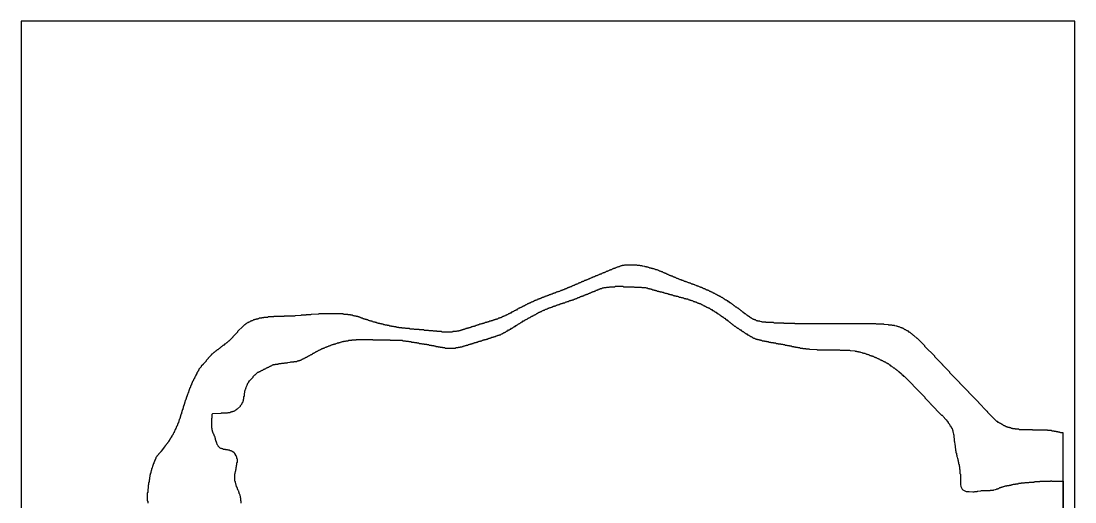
# Model space of a CAD drawing. Header units: millimetres. Extents: x 0 to 6416, y -3898 to 1268.
# Drawn here: x 3898 to 5117, y -636 to -80 of the extents above; entities that cross this region are included whole.
import ezdxf

# ---------------------------------------------------------------- set-up
doc = ezdxf.new("R2010")
doc.units = ezdxf.units.MM
for name, color, linetype in [('CUT_OUTER', 1, 'Continuous'), ('ENGRAVE_NEXT', 3, 'Continuous'), ('SHEET_EDGE', 7, 'Continuous')]:
    doc.layers.add(name, color=color, linetype=linetype)

msp = doc.modelspace()

# ---------------------------------------------------------------- linework, layer by layer
at = {"layer": 'CUT_OUTER'}
msp.add_lwpolyline([(5103.1, -1022.3), (5103.1, -556.1), (5100.6, -556.1), (5099.6, -556), (5099.3, -555.7), (5099.1, -555.6), (5097.6, -555.5), (5097.1, -555.1), (5095.6, -555), (5095.1, -554.6), (5093.1, -554.5), (5092.6, -554.1), (5090.1, -554.1), (5089.6, -553.6), (5085.6, -553.6), (5085.1, -553.1), (5068.6, -553.1), (5068.1, -553.1), (5067.6, -552.6), (5053.1, -552.6), (5052.6, -552.6), (5052.1, -552.1), (5048.1, -552.1), (5047.6, -551.6), (5045.1, -551.6), (5044.6, -551.1), (5043.1, -551.1), (5042.6, -550.6), (5041.6, -550.6), (5041.1, -550.1), (5039.6, -550), (5039.1, -549.6), (5038.6, -549.6), (5038.1, -549.1), (5037.1, -549.1), (5036.6, -548.6), (5036.1, -548.6), (5035.6, -548.1), (5035.1, -548.1), (5034.6, -547.6), (5034.1, -547.6), (5033.1, -546.6), (5032.6, -546.6), (5032.1, -546.1), (5031.6, -546.1), (5031.1, -545.6), (5030.6, -545.6), (5030.1, -545.1), (5029.6, -545.1), (5028.7, -544.2), (5028.6, -544.1), (5028.1, -544.1), (5027.1, -543.1), (5026.6, -543.1), (5016.2, -532.7), (5016.2, -532.2), (5015.7, -531.7), (5015.1, -531.6), (5014.7, -531.2), (5014.6, -530.6), (5005.7, -521.7), (5005.6, -521.1), (4994.2, -509.7), (4994.1, -509.2), (4983.7, -498.7), (4983.6, -498.2), (4972.2, -486.7), (4972.1, -486.2), (4964.7, -478.7), (4964.6, -478.2), (4964.1, -478.1), (4963.7, -477.7), (4963.6, -477.2), (4954.7, -468.2), (4954.6, -467.7), (4943.2, -456.2), (4943.1, -455.7), (4934.6, -447.2), (4934.1, -447.1), (4930.6, -443.7), (4930.1, -443.6), (4928.1, -441.7), (4927.6, -441.6), (4926.1, -440.2), (4925.6, -440.1), (4924.1, -438.7), (4923.6, -438.6), (4923.1, -438.2), (4922.6, -438.1), (4922.1, -437.7), (4921.6, -437.6), (4921.1, -437.2), (4920.6, -437.1), (4920.1, -436.7), (4919.6, -436.6), (4918.6, -435.7), (4918.1, -435.6), (4917.7, -435.2), (4917.1, -435.1), (4916.6, -434.7), (4915.6, -434.6), (4915.1, -434.2), (4914.1, -434.1), (4913.6, -433.7), (4912.6, -433.6), (4912.1, -433.2), (4911.1, -433.1), (4910.6, -432.7), (4908.6, -432.6), (4908.1, -432.2), (4905.6, -432.1), (4905.1, -431.7), (4901.6, -431.6), (4901.1, -431.2), (4896.1, -431.1), (4895.6, -430.7), (4887.1, -430.6), (4886.6, -430.2), (4793.6, -430.2), (4793.1, -430.1), (4792.6, -429.7), (4780.6, -429.6), (4780.1, -429.2), (4769.1, -429.2), (4768.6, -429.1), (4768.1, -428.7), (4759.6, -428.6), (4759.1, -428.2), (4755.1, -428.1), (4754.6, -427.7), (4752.6, -427.6), (4752.1, -427.2), (4750.1, -427.1), (4749.6, -426.7), (4748.6, -426.6), (4748.2, -426.2), (4747.6, -426.1), (4747.1, -425.7), (4746.1, -425.6), (4745.7, -425.2), (4745.1, -425.1), (4744.6, -424.7), (4744.1, -424.6), (4743.6, -424.2), (4743.1, -424.1), (4742.1, -423.2), (4741.6, -423.1), (4741.1, -422.7), (4740.6, -422.6), (4739.1, -421.2), (4738.6, -421.1), (4737.6, -420.2), (4737.1, -420.1), (4735.6, -418.7), (4735.1, -418.7), (4733.6, -417.2), (4733.1, -417.2), (4731.1, -415.2), (4730.6, -415.2), (4729.1, -413.7), (4728.6, -413.7), (4727.1, -412.2), (4726.6, -412.2), (4725.1, -410.7), (4724.6, -410.7), (4723.1, -409.2), (4722.6, -409.2), (4721.1, -407.7), (4720.6, -407.7), (4719.6, -406.7), (4719.1, -406.7), (4718.1, -405.7), (4717.6, -405.7), (4716.6, -404.7), (4716.1, -404.7), (4715.1, -403.7), (4714.6, -403.7), (4713.6, -402.7), (4713.1, -402.7), (4712.6, -402.2), (4712.1, -402.2), (4711.1, -401.2), (4710.6, -401.2), (4709.6, -400.2), (4709.1, -400.2), (4708.6, -399.7), (4708.1, -399.7), (4707.6, -399.2), (4707.1, -399.2), (4706.6, -398.7), (4706.1, -398.7), (4705.1, -397.7), (4704.6, -397.7), (4704.1, -397.2), (4703.6, -397.2), (4703.1, -396.7), (4702.6, -396.7), (4702.1, -396.2), (4701.6, -396.2), (4701.1, -395.7), (4700.6, -395.7), (4700.1, -395.2), (4699.6, -395.2), (4699.1, -394.7), (4698.6, -394.7), (4698.1, -394.2), (4697.6, -394.2), (4697.1, -393.7), (4696.6, -393.7), (4696.1, -393.2), (4695.6, -393.2), (4695.1, -392.7), (4694.6, -392.7), (4694.1, -392.2), (4693.6, -392.2), (4693.1, -391.7), (4692.6, -391.7), (4692.1, -391.2), (4691.1, -391.2), (4690.6, -390.7), (4690.1, -390.7), (4689.6, -390.2), (4689.1, -390.2), (4688.6, -389.7), (4687.6, -389.6), (4687.1, -389.2), (4686.6, -389.2), (4686.1, -388.7), (4685.6, -388.7), (4685.1, -388.2), (4684.1, -388.1), (4683.7, -387.7), (4683.1, -387.6), (4682.6, -387.2), (4681.6, -387.1), (4681.1, -386.7), (4680.1, -386.6), (4679.7, -386.2), (4679.1, -386.1), (4678.6, -385.7), (4677.6, -385.6), (4677.2, -385.2), (4676.6, -385.1), (4676.1, -384.7), (4675.1, -384.6), (4674.6, -384.2), (4673.6, -384.1), (4673.2, -383.7), (4672.6, -383.6), (4672.1, -383.2), (4671.1, -383.1), (4670.6, -382.7), (4669.6, -382.6), (4669.1, -382.2), (4668.1, -382.1), (4667.6, -381.7), (4666.6, -381.6), (4666.1, -381.2), (4665.1, -381.1), (4664.7, -380.7), (4664.1, -380.6), (4663.6, -380.2), (4662.6, -380.1), (4662.2, -379.7), (4661.6, -379.6), (4661.1, -379.2), (4660.1, -379.1), (4659.6, -378.7), (4658.6, -378.6), (4658.2, -378.2), (4657.6, -378.1), (4657.1, -377.6), (4656.1, -377.6), (4655.7, -377.2), (4655.1, -377.1), (4654.6, -376.6), (4654.1, -376.6), (4653.6, -376.1), (4652.6, -376.1), (4652.2, -375.7), (4651.6, -375.6), (4651.1, -375.1), (4650.1, -375.1), (4649.7, -374.7), (4649.1, -374.6), (4648.6, -374.1), (4647.6, -374.1), (4647.2, -373.7), (4646.6, -373.6), (4646.1, -373.1), (4645.6, -373.1), (4645.1, -372.6), (4644.6, -372.6), (4644.1, -372.1), (4643.1, -372.1), (4642.7, -371.7), (4642.1, -371.6), (4641.6, -371.1), (4641.1, -371.1), (4640.6, -370.6), (4640.1, -370.6), (4639.6, -370.1), (4638.6, -370.1), (4638.2, -369.7), (4637.6, -369.6), (4637.1, -369.1), (4636.1, -369.1), (4635.7, -368.7), (4635.1, -368.6), (4634.6, -368.1), (4634.1, -368.1), (4633.6, -367.7), (4632.1, -367.6), (4631.6, -367.2), (4630.6, -367.1), (4630.1, -366.7), (4628.6, -366.6), (4628.1, -366.1), (4627.1, -366.1), (4626.6, -365.7), (4625.1, -365.6), (4624.6, -365.2), (4623.6, -365.1), (4623.1, -364.7), (4621.6, -364.6), (4621.1, -364.2), (4619.6, -364.1), (4619.1, -363.7), (4616.6, -363.6), (4616.1, -363.2), (4614.1, -363.1), (4613.6, -362.7), (4610.6, -362.6), (4610.1, -362.2), (4595.6, -362.2), (4595.1, -362.6), (4593.1, -362.7), (4592.6, -363.1), (4591.6, -363.2), (4591.1, -363.6), (4590.1, -363.7), (4589.6, -364.1), (4588.6, -364.2), (4588.1, -364.6), (4587.1, -364.7), (4586.6, -365.1), (4585.6, -365.2), (4585.1, -365.6), (4584.5, -365.7), (4584.1, -366.1), (4583.1, -366.2), (4582.6, -366.6), (4582.1, -366.7), (4581.6, -367.1), (4581, -367.2), (4580.6, -367.6), (4579.6, -367.7), (4579.1, -368.1), (4578.5, -368.2), (4578.1, -368.6), (4577.1, -368.7), (4576.6, -369.1), (4576, -369.2), (4575.6, -369.6), (4574.6, -369.7), (4574.1, -370.1), (4573.6, -370.2), (4573.1, -370.6), (4572.5, -370.7), (4572.1, -371.1), (4571.1, -371.2), (4570.6, -371.6), (4570.1, -371.7), (4569.6, -372.1), (4569, -372.2), (4568.6, -372.6), (4567.6, -372.7), (4567.1, -373.2), (4566.5, -373.2), (4566.1, -373.6), (4565.1, -373.7), (4564.6, -374.2), (4564.1, -374.2), (4563.6, -374.7), (4562.6, -374.7), (4562.1, -375.2), (4561.6, -375.2), (4561.1, -375.7), (4560.1, -375.7), (4559.6, -376.2), (4559.1, -376.2), (4558.6, -376.7), (4558.1, -376.7), (4557.6, -377.2), (4556.6, -377.2), (4556.1, -377.7), (4555.6, -377.7), (4555.1, -378.2), (4554.6, -378.2), (4554.1, -378.7), (4553.1, -378.7), (4552.6, -379.2), (4552.1, -379.2), (4551.6, -379.7), (4551.1, -379.7), (4550.6, -380.2), (4549.6, -380.2), (4549.1, -380.7), (4548.6, -380.7), (4548.1, -381.2), (4547.1, -381.2), (4546.6, -381.7), (4546.1, -381.7), (4545.6, -382.2), (4545.1, -382.2), (4544.6, -382.7), (4543.6, -382.7), (4543.1, -383.2), (4542.6, -383.2), (4542.1, -383.7), (4541.6, -383.7), (4541.1, -384.2), (4540.1, -384.2), (4539.6, -384.7), (4539.1, -384.7), (4538.6, -385.2), (4538.1, -385.2), (4537.6, -385.7), (4536.6, -385.7), (4536.1, -386.2), (4535.6, -386.2), (4535.1, -386.7), (4534.6, -386.7), (4534.1, -387.2), (4533.1, -387.2), (4532.6, -387.7), (4532.1, -387.7), (4531.6, -388.2), (4531.1, -388.2), (4530.6, -388.7), (4529.6, -388.7), (4529.1, -389.2), (4528.6, -389.2), (4528.1, -389.7), (4527.6, -389.7), (4527.1, -390.2), (4526.1, -390.2), (4525.6, -390.7), (4524.6, -390.7), (4524.1, -391.2), (4523.6, -391.2), (4523.1, -391.7), (4522.1, -391.7), (4521.6, -392.2), (4521.1, -392.2), (4520.6, -392.7), (4519.6, -392.7), (4519.1, -393.2), (4518.1, -393.2), (4517.6, -393.7), (4516.6, -393.7), (4516.1, -394.2), (4515.6, -394.2), (4515.1, -394.7), (4514.1, -394.7), (4513.6, -395.2), (4512.6, -395.2), (4512.1, -395.7), (4511.1, -395.7), (4510.6, -396.2), (4510.1, -396.2), (4509.6, -396.7), (4508.6, -396.7), (4508.1, -397.2), (4507.1, -397.2), (4506.6, -397.7), (4506.1, -397.7), (4505.6, -398.2), (4504.6, -398.2), (4504.1, -398.7), (4503.6, -398.7), (4503.1, -399.2), (4502.1, -399.2), (4501.6, -399.7), (4500.6, -399.7), (4500.1, -400.2), (4499.6, -400.2), (4499.1, -400.7), (4498.1, -400.7), (4497.6, -401.2), (4497.1, -401.2), (4496.6, -401.7), (4495.6, -401.7), (4495.1, -402.2), (4494.6, -402.2), (4494.1, -402.7), (4493.1, -402.7), (4492.6, -403.2), (4492.1, -403.2), (4491.6, -403.7), (4491.1, -403.7), (4490.6, -404.2), (4490.1, -404.2), (4489.6, -404.7), (4489.1, -404.7), (4488.6, -405.2), (4487.6, -405.2), (4487.1, -405.7), (4486.6, -405.7), (4486.1, -406.2), (4485.6, -406.2), (4485.1, -406.7), (4484.6, -406.7), (4484.1, -407.2), (4483.6, -407.2), (4483.1, -407.7), (4482.6, -407.7), (4482.1, -408.2), (4481.6, -408.2), (4481.1, -408.7), (4480.6, -408.7), (4480.1, -409.2), (4479.6, -409.2), (4479.1, -409.7), (4478.6, -409.7), (4478.1, -410.2), (4477.6, -410.2), (4477.1, -410.7), (4476.6, -410.7), (4476.1, -411.2), (4475.6, -411.2), (4475.1, -411.7), (4474.6, -411.7), (4474.1, -412.2), (4473.6, -412.2), (4473.1, -412.7), (4472.6, -412.7), (4472.1, -413.2), (4471.6, -413.2), (4470.6, -414.2), (4470.1, -414.2), (4469.6, -414.7), (4469.1, -414.7), (4468.6, -415.2), (4468.1, -415.2), (4467.6, -415.7), (4467.1, -415.7), (4466.6, -416.2), (4466.1, -416.2), (4465.6, -416.7), (4465.1, -416.7), (4464.1, -417.7), (4463.6, -417.7), (4463.1, -418.2), (4462.6, -418.2), (4462.1, -418.7), (4461.6, -418.7), (4461.1, -419.2), (4460.6, -419.2), (4460.1, -419.7), (4459.6, -419.7), (4459.1, -420.2), (4458.6, -420.2), (4458.1, -420.7), (4457.1, -420.7), (4456.6, -421.2), (4456.1, -421.2), (4455.6, -421.7), (4455.1, -421.7), (4454.6, -422.2), (4454.1, -422.2), (4453.6, -422.7), (4453.1, -422.7), (4452.6, -423.2), (4451.6, -423.2), (4451.1, -423.7), (4450.1, -423.7), (4449.6, -424.2), (4449.1, -424.2), (4448.6, -424.7), (4447.6, -424.7), (4447.1, -425.2), (4446.1, -425.2), (4445.6, -425.7), (4444.6, -425.7), (4444.1, -426.2), (4443.1, -426.2), (4442.6, -426.7), (4441.6, -426.7), (4441.1, -427.2), (4439.6, -427.2), (4439.1, -427.7), (4438.1, -427.7), (4437.6, -428.2), (4436.6, -428.2), (4436.1, -428.7), (4434.6, -428.7), (4434.1, -429.2), (4433.1, -429.2), (4432.6, -429.7), (4431.6, -429.7), (4431.1, -430.2), (4430.1, -430.2), (4429.6, -430.7), (4428.1, -430.7), (4427.6, -431.2), (4426.6, -431.2), (4426.1, -431.7), (4425.1, -431.7), (4424.6, -432.2), (4423.6, -432.2), (4423.1, -432.7), (4422.1, -432.7), (4421.6, -433.2), (4420.1, -433.2), (4419.6, -433.7), (4418.6, -433.7), (4418.1, -434.2), (4417.1, -434.2), (4416.6, -434.7), (4415.6, -434.7), (4415.1, -435.2), (4414.1, -435.2), (4413.6, -435.7), (4412.1, -435.7), (4411.6, -436.2), (4410.6, -436.2), (4410.1, -436.7), (4409.1, -436.7), (4408.6, -437.2), (4407.6, -437.2), (4407.1, -437.7), (4405.6, -437.7), (4405.1, -438.2), (4404.1, -438.2), (4403.6, -438.7), (4401.6, -438.7), (4401.1, -439.2), (4397.1, -439.2), (4396.6, -439.7), (4384.6, -439.7), (4384.1, -439.2), (4379.1, -439.2), (4378.6, -438.7), (4374.6, -438.7), (4374.1, -438.2), (4369.6, -438.2), (4369.1, -437.7), (4364.1, -437.7), (4363.6, -437.2), (4358.6, -437.2), (4358.1, -436.7), (4352.6, -436.7), (4352.1, -436.2), (4347.6, -436.2), (4347.1, -435.7), (4342.6, -435.7), (4342.1, -435.2), (4338.6, -435.2), (4338.1, -434.7), (4335.1, -434.7), (4334.6, -434.2), (4332.1, -434.2), (4331.6, -433.7), (4329.1, -433.7), (4328.6, -433.2), (4326.6, -433.2), (4326.1, -432.7), (4324.1, -432.7), (4323.6, -432.2), (4321.6, -432.2), (4321.1, -431.7), (4319.1, -431.7), (4318.6, -431.2), (4317.1, -431.2), (4316.6, -430.7), (4315.1, -430.7), (4314.6, -430.2), (4313.1, -430.2), (4312.6, -429.7), (4311.1, -429.7), (4310.6, -429.2), (4309.1, -429.2), (4308.6, -428.7), (4307.6, -428.7), (4307.1, -428.2), (4305.6, -428.2), (4305.1, -427.7), (4304.1, -427.7), (4303.6, -427.2), (4302.1, -427.1), (4301.6, -426.7), (4300.6, -426.7), (4300.1, -426.2), (4299.1, -426.2), (4298.6, -425.7), (4297.6, -425.7), (4297.1, -425.2), (4296.1, -425.2), (4295.6, -424.7), (4294.6, -424.7), (4294.1, -424.2), (4293.1, -424.2), (4292.6, -423.7), (4291.6, -423.6), (4291.1, -423.2), (4290.6, -423.2), (4290.1, -422.7), (4289.1, -422.7), (4288.6, -422.2), (4287.6, -422.2), (4287.1, -421.7), (4285.6, -421.7), (4285.1, -421.2), (4283.6, -421.2), (4283.1, -420.7), (4281.6, -420.7), (4281.1, -420.2), (4279.1, -420.2), (4278.6, -419.7), (4276.1, -419.7), (4275.6, -419.2), (4270.6, -419.2), (4270.1, -418.7), (4242.1, -418.7), (4241.6, -419.1), (4233.1, -419.2), (4232.6, -419.6), (4227.6, -419.7), (4227.1, -420.1), (4221.6, -420.2), (4221.1, -420.6), (4214.6, -420.7), (4214.1, -421.1), (4202.1, -421.2), (4201.6, -421.6), (4190.1, -421.7), (4189.6, -422.2), (4183.6, -422.2), (4183.1, -422.7), (4178.6, -422.7), (4178.1, -423.2), (4176.1, -423.2), (4175.6, -423.7), (4173.1, -423.7), (4172.6, -424.2), (4171.6, -424.2), (4171.1, -424.7), (4169.6, -424.7), (4169.1, -425.2), (4168.1, -425.2), (4167.6, -425.7), (4166.6, -425.7), (4166.1, -426.2), (4165.6, -426.2), (4165.1, -426.7), (4164.1, -426.7), (4163.6, -427.2), (4163.1, -427.2), (4162.6, -427.7), (4162.1, -427.7), (4161.6, -428.2), (4161.1, -428.2), (4160.6, -428.7), (4160.1, -428.7), (4159.6, -429.2), (4159.1, -429.2), (4158.1, -430.2), (4157.6, -430.2), (4156.6, -431.2), (4156.1, -431.2), (4154.6, -432.7), (4148.1, -439.2), (4148.1, -439.7), (4142.6, -445.2), (4142.6, -445.7), (4138.1, -450.1), (4137.6, -450.2), (4135.6, -452.2), (4135.1, -452.2), (4133.6, -453.7), (4133.1, -453.7), (4131.6, -455.2), (4131.1, -455.2), (4129.6, -456.7), (4129.1, -456.7), (4127.1, -458.7), (4126.6, -458.7), (4125.1, -460.2), (4124.6, -460.2), (4123.1, -461.7), (4122.6, -461.7), (4121.1, -463.2), (4120.6, -463.2), (4118.6, -465.2), (4118.1, -465.2), (4117.6, -465.7), (4117.6, -466.2), (4114.1, -469.7), (4114.1, -470.2), (4111.6, -472.7), (4111.6, -473.2), (4108.1, -476.7), (4108.1, -477.2), (4106.1, -479.2), (4106.1, -479.7), (4103.1, -482.7), (4103.1, -483.7), (4102.6, -484.2), (4102.6, -484.7), (4101.6, -485.7), (4101.6, -486.2), (4101.1, -486.7), (4101.1, -487.7), (4100.1, -488.7), (4100.1, -489.2), (4099.6, -489.7), (4099.6, -490.2), (4099.1, -490.7), (4099.1, -491.2), (4098.6, -491.7), (4098.6, -492.2), (4098.1, -492.7), (4098.1, -493.2), (4097.6, -493.7), (4097.6, -494.2), (4097.1, -494.7), (4097.1, -495.2), (4096.6, -495.7), (4096.6, -496.2), (4096.1, -496.7), (4096.1, -497.2), (4095.6, -497.7), (4095.6, -498.2), (4095.1, -498.7), (4095.1, -499.2), (4094.6, -499.7), (4094.6, -500.7), (4094.1, -501.2), (4094.1, -501.7), (4093.6, -502.2), (4093.6, -503.2), (4093.1, -503.7), (4093.1, -504.2), (4092.6, -504.7), (4092.6, -505.7), (4092.1, -506.2), (4092.1, -506.7), (4091.6, -507.2), (4091.6, -508.2), (4091.1, -508.7), (4091.1, -509.7), (4090.6, -510.2), (4090.6, -511.2), (4090.1, -511.7), (4090.1, -512.2), (4089.6, -512.7), (4089.6, -513.7), (4089.1, -514.2), (4089.1, -515.2), (4088.6, -515.7), (4088.6, -516.7), (4088.1, -517.2), (4088.1, -518.2), (4087.6, -518.7), (4087.6, -519.7), (4087.1, -520.2), (4087.1, -521.2), (4086.6, -521.7), (4086.6, -522.7), (4086.1, -523.2), (4086.1, -524.2), (4085.6, -524.7), (4085.6, -525.7), (4085.1, -526.2), (4085.1, -527.7), (4084.6, -528.2), (4084.6, -529.2), (4084.1, -529.7), (4084.1, -530.7), (4083.6, -531.2), (4083.6, -532.2), (4083.1, -532.7), (4083.1, -534.2), (4082.6, -534.7), (4082.6, -535.7), (4082.1, -536.2), (4082.1, -537.2), (4081.6, -537.7), (4081.6, -538.7), (4081.1, -539.2), (4081.1, -540.2), (4080.6, -540.7), (4080.6, -541.7), (4080.1, -542.2), (4080.1, -543.2), (4079.6, -543.7), (4079.6, -544.7), (4079.1, -545.2), (4079.1, -545.7), (4078.6, -546.2), (4078.6, -547.2), (4078.1, -547.7), (4078.1, -548.2), (4077.6, -548.7), (4077.6, -549.2), (4077.1, -549.7), (4077.1, -550.7), (4076.1, -551.7), (4076.1, -552.2), (4075.6, -552.7), (4075.6, -553.7), (4075.1, -554.2), (4075.1, -554.7), (4074.6, -555.2), (4074.6, -555.7), (4074.1, -556.2), (4074.1, -556.7), (4073.6, -557.2), (4073.6, -557.7), (4073.1, -558.2), (4073.1, -558.7), (4072.1, -559.7), (4072.1, -560.2), (4071.1, -561.2), (4071.1, -561.7), (4070.6, -562.2), (4070.6, -562.7), (4069.6, -563.7), (4069.6, -564.2), (4069.1, -564.7), (4069.1, -565.2), (4068.1, -566.2), (4068.1, -566.7), (4067.1, -567.7), (4067.1, -568.2), (4065.6, -569.7), (4065.6, -570.2), (4064.1, -571.7), (4064.1, -572.2), (4061.6, -574.7), (4061.6, -575.2), (4059.1, -577.7), (4059.1, -578.2), (4056.6, -580.7), (4056.6, -581.2), (4054.6, -583.2), (4054.6, -583.7), (4053.6, -584.7), (4053.6, -585.7), (4053.1, -586.2), (4053.1, -586.7), (4052.6, -587.2), (4052.6, -587.7), (4052.1, -588.2), (4052.1, -589.2), (4051.6, -589.7), (4051.6, -590.2), (4051.1, -590.7), (4051.1, -591.7), (4050.6, -592.2), (4050.6, -593.2), (4050.1, -593.7), (4050.1, -594.2), (4049.6, -594.7), (4049.6, -595.7), (4049.1, -596.2), (4049.1, -597.2), (4048.6, -597.7), (4048.6, -599.2), (4048.1, -599.7), (4048.1, -600.7), (4047.6, -601.2), (4047.6, -602.7), (4047.1, -603.2), (4047.1, -604.7), (4046.6, -605.2), (4046.6, -607.2), (4046.1, -607.7), (4046.1, -610.2), (4045.6, -610.7), (4045.6, -613.2), (4045.1, -613.7), (4045.1, -616.2), (4044.6, -616.7), (4044.6, -620.7), (4044.1, -621.2), (4044.1, -625.2), (4043.6, -625.7), (4043.6, -634.7), (4044.1, -635.2), (4044.1, -637.7)], dxfattribs=at)
at = {"layer": 'ENGRAVE_NEXT'}
msp.add_lwpolyline([(4152.4, -637.7), (4152.4, -635.2), (4152.1, -634.9), (4152, -634.7), (4151.9, -631.7), (4151.5, -631.2), (4151.4, -629.7), (4151, -629.2), (4150.9, -628.2), (4150.5, -627.7), (4150.4, -626.7), (4150, -626.2), (4149.9, -625.2), (4149.5, -624.7), (4149.4, -623.7), (4149, -623.2), (4148.9, -622.7), (4148.5, -622.2), (4148.5, -621.7), (4148, -621.2), (4148, -620.2), (4147.6, -619.8), (4147.5, -619.7), (4147.5, -619.2), (4147, -618.7), (4147, -617.7), (4146.5, -617.2), (4146.5, -616.2), (4146, -615.7), (4146, -614.7), (4145.5, -614.2), (4145.5, -612.7), (4145, -612.2), (4145, -603.7), (4145.4, -603.2), (4145.5, -600.7), (4145.9, -600.2), (4146, -598.7), (4146.1, -598.5), (4146.4, -598.2), (4146.5, -596.2), (4146.6, -596), (4146.9, -595.7), (4147, -593.7), (4147.1, -593.4), (4147.3, -593.2), (4147.4, -592.7), (4147.4, -590.7), (4147.6, -590.4), (4147.8, -590.2), (4147.8, -589.7), (4147.8, -586.7), (4147.7, -586.2), (4147.4, -585.7), (4147.3, -584.7), (4147.2, -584.2), (4146.9, -583.7), (4146.8, -583.2), (4146.6, -582.7), (4145.8, -581.7), (4145.6, -581.2), (4144.8, -580.2), (4144.6, -579.8), (4144.1, -579.5), (4142.6, -578.1), (4142.1, -577.9), (4141.6, -577.6), (4141.1, -577.4), (4140.6, -577.1), (4139.6, -576.9), (4139.1, -576.5), (4138.6, -576.4), (4137.1, -576.3), (4136.6, -575.9), (4134.6, -575.8), (4134.1, -575.4), (4131.6, -575.3), (4131.1, -574.8), (4130.1, -574.8), (4129.6, -574.3), (4128.6, -574.2), (4128.1, -573.8), (4127.5, -573.7), (4125.6, -571.7), (4125.5, -571.2), (4125.1, -570.7), (4125, -570.2), (4124.6, -569.8), (4124.5, -569.2), (4124.1, -568.7), (4124, -567.7), (4123.6, -567.2), (4123.5, -566.2), (4123.1, -565.7), (4123, -564.7), (4122.6, -564.2), (4122.5, -562.7), (4122.1, -562.2), (4122, -561.2), (4121.6, -560.7), (4121.5, -559.7), (4121.1, -559.3), (4121, -558.7), (4120.6, -558.2), (4120.5, -557.7), (4120.1, -557.2), (4120, -556.2), (4119.6, -555.8), (4119.5, -555.2), (4119.1, -554.7), (4119, -553.7), (4118.6, -553.2), (4118.5, -551.2), (4118.1, -550.7), (4118.1, -539.2), (4118.6, -538.7), (4118.6, -534.7), (4119.6, -533.7), (4129.1, -533.6), (4129.6, -533.2), (4136.1, -533.1), (4136.6, -533.1), (4137.1, -532.6), (4139.6, -532.5), (4140.1, -532.1), (4141.1, -532), (4141.6, -531.6), (4142.6, -531.5), (4143.1, -531.1), (4144.1, -531), (4144.6, -530.6), (4145.1, -530.5), (4146.1, -529.6), (4146.6, -529.5), (4147.6, -528.6), (4148.1, -528.5), (4151.4, -525.2), (4151.5, -524.7), (4152.9, -523.2), (4153, -522.7), (4153.4, -522.2), (4153.5, -521.7), (4153.9, -521.2), (4154, -520.7), (4154.4, -520.2), (4154.5, -519.2), (4154.9, -518.7), (4155, -517.2), (4155.4, -516.7), (4155.5, -514.2), (4156, -513.7), (4156.1, -510.2), (4156.5, -509.7), (4156.6, -507.7), (4157, -507.2), (4157.1, -505.7), (4157.5, -505.2), (4157.6, -504.6), (4158, -504.2), (4158.1, -503.2), (4158.5, -502.7), (4158.6, -501.7), (4159, -501.2), (4159.1, -500.6), (4159.5, -500.2), (4159.6, -499.7), (4160, -499.2), (4160.1, -498.7), (4161, -497.7), (4161.1, -497.2), (4162, -496.2), (4162.1, -495.6), (4166, -491.7), (4166.1, -491.1), (4168.1, -489.2), (4168.6, -489.1), (4171.6, -486.2), (4172.1, -486.1), (4172.6, -485.7), (4173.1, -485.6), (4173.6, -485.2), (4174.1, -485.1), (4174.6, -484.7), (4175.1, -484.6), (4175.6, -484.2), (4176.1, -484.1), (4176.6, -483.7), (4177.1, -483.6), (4177.6, -483.2), (4178.1, -483.1), (4178.6, -482.7), (4179.1, -482.6), (4179.6, -482.2), (4180.1, -482.1), (4180.6, -481.7), (4181.1, -481.6), (4181.5, -481.2), (4182.1, -481.1), (4182.6, -480.7), (4183.1, -480.6), (4183.6, -480.2), (4184.1, -480.1), (4184.6, -479.7), (4185.1, -479.6), (4185.6, -479.2), (4186.1, -479.1), (4186.6, -478.7), (4187.1, -478.6), (4187.6, -478.2), (4188.1, -478.1), (4188.6, -477.7), (4189.1, -477.6), (4189.6, -477.2), (4191.6, -477.1), (4192.1, -476.7), (4195.1, -476.6), (4195.6, -476.2), (4198.6, -476.1), (4199.1, -475.7), (4202.1, -475.6), (4202.6, -475.2), (4205.6, -475.1), (4206.1, -474.7), (4209.1, -474.6), (4209.6, -474.2), (4213.1, -474.1), (4213.6, -473.6), (4216.6, -473.6), (4217.1, -473.1), (4218.6, -473.1), (4219.1, -472.6), (4220.1, -472.6), (4220.6, -472.1), (4221.1, -472.1), (4221.6, -471.6), (4222.1, -471.6), (4222.6, -471.1), (4223.1, -471.1), (4223.6, -470.6), (4224.1, -470.6), (4224.6, -470.1), (4225.1, -470.1), (4225.6, -469.6), (4226.1, -469.6), (4226.6, -469.1), (4227.1, -469.1), (4227.6, -468.6), (4228.1, -468.6), (4228.6, -468.1), (4229.1, -468.1), (4230.1, -467.1), (4230.6, -467.1), (4231.1, -466.6), (4231.6, -466.6), (4232.1, -466.1), (4232.6, -466.1), (4233.1, -465.6), (4233.6, -465.6), (4234.6, -464.7), (4235.1, -464.6), (4235.6, -464.2), (4236.1, -464.1), (4236.6, -463.7), (4237.1, -463.6), (4237.6, -463.2), (4238.1, -463.1), (4239.1, -462.2), (4239.6, -462.1), (4240, -461.7), (4240.6, -461.6), (4241.1, -461.2), (4241.6, -461.1), (4242.1, -460.7), (4242.6, -460.6), (4243.1, -460.2), (4243.6, -460.1), (4244.1, -459.7), (4244.6, -459.6), (4245.1, -459.2), (4245.6, -459.1), (4246.1, -458.7), (4246.6, -458.6), (4247.1, -458.2), (4248.1, -458.1), (4248.5, -457.7), (4249.1, -457.6), (4249.6, -457.2), (4250.6, -457.1), (4251, -456.7), (4251.6, -456.6), (4252.1, -456.2), (4253.1, -456.1), (4253.6, -455.7), (4254.6, -455.6), (4255, -455.2), (4255.6, -455.1), (4256.1, -454.7), (4257.1, -454.6), (4257.6, -454.2), (4258.6, -454.1), (4259.1, -453.7), (4260.1, -453.6), (4260.6, -453.2), (4261.6, -453.1), (4262.1, -452.7), (4263.1, -452.6), (4263.6, -452.2), (4265.1, -452.1), (4265.6, -451.7), (4266.6, -451.6), (4267.1, -451.2), (4268.6, -451.1), (4269.1, -450.7), (4270.6, -450.6), (4271.1, -450.2), (4273.1, -450.2), (4273.6, -449.7), (4276.1, -449.7), (4276.6, -449.2), (4280.1, -449.2), (4280.6, -448.7), (4285.1, -448.7), (4285.6, -448.2), (4304.1, -448.2), (4304.6, -448.7), (4324.1, -448.7), (4324.6, -449.2), (4338.6, -449.2), (4339.1, -449.7), (4342.1, -449.7), (4342.6, -450.2), (4345.6, -450.2), (4346.1, -450.7), (4348.6, -450.7), (4349.1, -451.2), (4352.1, -451.2), (4352.6, -451.7), (4355.1, -451.7), (4355.6, -452.2), (4357.6, -452.2), (4358.1, -452.7), (4360.6, -452.7), (4361.1, -453.2), (4363.6, -453.2), (4364.1, -453.7), (4366.6, -453.7), (4367.1, -454.2), (4369.1, -454.2), (4369.6, -454.7), (4372.1, -454.7), (4372.6, -455.2), (4374.6, -455.2), (4375.1, -455.7), (4377.1, -455.7), (4377.6, -456.2), (4379.6, -456.2), (4380.1, -456.7), (4382.1, -456.7), (4382.6, -457.2), (4384.6, -457.2), (4385.1, -457.7), (4387.6, -457.7), (4388.1, -458.2), (4400.1, -458.2), (4400.6, -457.7), (4403.1, -457.7), (4403.6, -457.2), (4405.6, -457.2), (4406.1, -456.7), (4407.6, -456.7), (4408.1, -456.2), (4409.1, -456.2), (4409.6, -455.7), (4411.1, -455.7), (4411.6, -455.2), (4412.6, -455.2), (4413.1, -454.7), (4414.6, -454.7), (4415.1, -454.2), (4416.1, -454.2), (4416.6, -453.7), (4417.6, -453.7), (4418.1, -453.2), (4419.1, -453.2), (4419.6, -452.7), (4420.6, -452.7), (4421.1, -452.2), (4422.1, -452.2), (4422.6, -451.7), (4424.1, -451.7), (4424.6, -451.2), (4425.6, -451.2), (4426.1, -450.7), (4427.1, -450.7), (4427.6, -450.2), (4429.1, -450.2), (4429.6, -449.7), (4430.6, -449.7), (4431.1, -449.2), (4432.1, -449.2), (4432.6, -448.7), (4433.6, -448.7), (4434.1, -448.2), (4435.6, -448.2), (4436.1, -447.7), (4437.1, -447.7), (4437.6, -447.2), (4438.6, -447.2), (4439.1, -446.7), (4440.1, -446.7), (4440.6, -446.2), (4441.6, -446.2), (4442.1, -445.7), (4443.6, -445.7), (4444.1, -445.2), (4445.1, -445.2), (4445.6, -444.7), (4446.6, -444.7), (4447.1, -444.2), (4448.1, -444.2), (4448.6, -443.7), (4449.1, -443.7), (4449.6, -443.2), (4450.6, -443.2), (4451.1, -442.7), (4452.1, -442.7), (4452.6, -442.2), (4453.1, -442.2), (4453.6, -441.7), (4454.1, -441.7), (4454.6, -441.2), (4455.1, -441.2), (4455.6, -440.7), (4456.1, -440.7), (4456.6, -440.2), (4457.1, -440.2), (4457.6, -439.7), (4458.1, -439.7), (4459.1, -438.7), (4459.6, -438.7), (4460.1, -438.2), (4460.6, -438.2), (4461.6, -437.2), (4462.6, -437.2), (4463.6, -436.2), (4464.1, -436.2), (4465.1, -435.2), (4465.6, -435.2), (4466.1, -434.7), (4466.6, -434.7), (4467.6, -433.7), (4468.1, -433.7), (4468.6, -433.2), (4469.1, -433.2), (4470.1, -432.2), (4470.6, -432.2), (4471.6, -431.2), (4472.1, -431.2), (4473.1, -430.2), (4473.6, -430.2), (4474.1, -429.7), (4474.6, -429.7), (4475.6, -428.7), (4476.1, -428.7), (4477.1, -427.7), (4477.6, -427.7), (4478.6, -426.7), (4479.6, -426.7), (4480.6, -425.7), (4481.1, -425.7), (4481.6, -425.2), (4482.1, -425.2), (4482.6, -424.7), (4483.1, -424.7), (4484.1, -423.7), (4484.6, -423.7), (4485.1, -423.2), (4485.6, -423.2), (4486.1, -422.7), (4486.6, -422.7), (4487.6, -421.7), (4488.1, -421.7), (4488.6, -421.2), (4489.1, -421.2), (4489.6, -420.7), (4490.1, -420.7), (4490.6, -420.2), (4491.1, -420.2), (4491.6, -419.7), (4492.1, -419.7), (4492.6, -419.2), (4493.1, -419.2), (4494.1, -418.2), (4494.6, -418.2), (4495.1, -417.7), (4495.6, -417.7), (4496.1, -417.2), (4496.6, -417.2), (4497.1, -416.7), (4497.6, -416.7), (4498.1, -416.2), (4498.6, -416.2), (4499.1, -415.7), (4499.6, -415.7), (4500.1, -415.2), (4500.6, -415.2), (4501.1, -414.7), (4501.6, -414.7), (4502.1, -414.2), (4503.1, -414.2), (4503.6, -413.7), (4504.1, -413.7), (4504.6, -413.2), (4505.6, -413.2), (4506.1, -412.7), (4506.6, -412.7), (4507.1, -412.2), (4508.1, -412.2), (4508.6, -411.7), (4509.1, -411.7), (4509.6, -411.2), (4510.6, -411.2), (4511.1, -410.7), (4512.1, -410.7), (4512.6, -410.2), (4513.1, -410.2), (4513.6, -409.7), (4514.6, -409.7), (4515.1, -409.2), (4516.1, -409.2), (4516.6, -408.7), (4517.6, -408.7), (4518.1, -408.2), (4519.1, -408.2), (4519.6, -407.7), (4520.6, -407.7), (4521.1, -407.2), (4522.1, -407.2), (4522.6, -406.7), (4523.6, -406.7), (4524.1, -406.2), (4524.6, -406.2), (4525.1, -405.7), (4526.6, -405.7), (4527.1, -405.2), (4527.6, -405.2), (4528.1, -404.7), (4529.1, -404.7), (4529.6, -404.2), (4531.1, -404.2), (4531.6, -403.7), (4532.1, -403.7), (4532.6, -403.2), (4533.6, -403.2), (4534.1, -402.7), (4535.1, -402.7), (4535.6, -402.2), (4536.6, -402.2), (4537.1, -401.7), (4538.1, -401.7), (4538.6, -401.2), (4539.1, -401.2), (4539.6, -400.7), (4540.6, -400.7), (4541.1, -400.2), (4541.6, -400.2), (4542.1, -399.7), (4543.1, -399.7), (4543.6, -399.2), (4544.1, -399.2), (4544.6, -398.7), (4545.6, -398.7), (4546.1, -398.2), (4547.1, -398.2), (4547.6, -397.7), (4548.1, -397.7), (4548.6, -397.2), (4549.1, -397.2), (4549.6, -396.7), (4550.6, -396.7), (4551.1, -396.2), (4551.6, -396.2), (4552.1, -395.7), (4553.1, -395.7), (4553.6, -395.2), (4554.6, -395.2), (4555.1, -394.7), (4555.6, -394.7), (4556.1, -394.2), (4556.6, -394.2), (4557.1, -393.7), (4558.1, -393.7), (4558.6, -393.2), (4559.1, -393.2), (4559.6, -392.7), (4560.6, -392.7), (4561.1, -392.2), (4561.6, -392.2), (4562.1, -391.7), (4562.6, -391.7), (4563.1, -391.2), (4564.1, -391.2), (4564.6, -390.7), (4565.1, -390.7), (4565.6, -390.2), (4566.6, -390.2), (4567.1, -389.7), (4567.6, -389.7), (4568.1, -389.2), (4569.6, -389.2), (4570.1, -388.7), (4571.6, -388.7), (4572.1, -388.2), (4574.6, -388.2), (4575.1, -387.7), (4578.1, -387.7), (4578.6, -387.2), (4584.6, -387.2), (4585.1, -386.7), (4594.1, -386.7), (4594.6, -387.2), (4606.6, -387.2), (4607.1, -387.7), (4615.1, -387.7), (4615.6, -388.2), (4620.1, -388.2), (4620.6, -388.7), (4622.1, -388.7), (4622.6, -389.2), (4624.1, -389.2), (4624.6, -389.7), (4626.1, -389.7), (4626.6, -390.2), (4627.6, -390.2), (4628.1, -390.7), (4629.6, -390.7), (4630.1, -391.2), (4631.1, -391.2), (4631.6, -391.7), (4633.1, -391.7), (4633.6, -392.2), (4635.1, -392.2), (4635.6, -392.7), (4636.6, -392.7), (4637.1, -393.2), (4638.6, -393.2), (4639.1, -393.7), (4640.6, -393.7), (4641.1, -394.2), (4642.1, -394.2), (4642.6, -394.7), (4644.1, -394.7), (4644.6, -395.2), (4646.1, -395.2), (4646.6, -395.7), (4647.6, -395.7), (4648.1, -396.2), (4649.6, -396.2), (4650.1, -396.7), (4651.6, -396.7), (4652.1, -397.2), (4653.1, -397.2), (4653.6, -397.7), (4655.1, -397.7), (4655.6, -398.2), (4657.1, -398.2), (4657.6, -398.7), (4658.6, -398.7), (4659.1, -399.2), (4660.6, -399.2), (4661.1, -399.7), (4662.6, -399.7), (4663.1, -400.2), (4664.1, -400.2), (4664.6, -400.7), (4666.1, -400.7), (4666.6, -401.2), (4668.6, -401.2), (4669.1, -401.7), (4669.6, -401.7), (4670.1, -402.2), (4671.1, -402.2), (4671.6, -402.7), (4672.6, -402.7), (4673.1, -403.2), (4674.1, -403.2), (4674.6, -403.7), (4675.1, -403.7), (4675.6, -404.2), (4676.6, -404.2), (4677.1, -404.7), (4678.1, -404.7), (4678.6, -405.2), (4679.1, -405.2), (4679.6, -405.7), (4680.6, -405.7), (4681.1, -406.2), (4681.6, -406.2), (4682.1, -406.7), (4683.1, -406.7), (4683.6, -407.2), (4684.1, -407.2), (4684.6, -407.7), (4685.1, -407.7), (4685.6, -408.2), (4686.1, -408.2), (4686.6, -408.7), (4687.1, -408.7), (4687.6, -409.2), (4688.1, -409.2), (4688.6, -409.7), (4689.1, -409.7), (4689.6, -410.2), (4690.1, -410.2), (4690.6, -410.7), (4691.1, -410.7), (4691.6, -411.2), (4692.1, -411.2), (4692.6, -411.7), (4693.1, -411.7), (4693.6, -412.2), (4694.1, -412.2), (4695.1, -413.2), (4695.6, -413.2), (4696.1, -413.7), (4696.6, -413.7), (4697.6, -414.7), (4698.1, -414.7), (4698.6, -415.2), (4699.1, -415.2), (4700.1, -416.2), (4700.6, -416.2), (4701.1, -416.7), (4701.6, -416.7), (4702.6, -417.7), (4703.1, -417.7), (4704.1, -418.7), (4704.6, -418.7), (4705.6, -419.7), (4706.1, -419.7), (4707.1, -420.7), (4707.6, -420.7), (4709.1, -422.2), (4709.6, -422.2), (4711.1, -423.7), (4711.6, -423.7), (4713.1, -425.2), (4713.6, -425.2), (4714.6, -426.2), (4715.1, -426.2), (4717.1, -428.2), (4717.6, -428.2), (4719.1, -429.7), (4719.6, -429.7), (4721.1, -431.2), (4721.6, -431.2), (4723.1, -432.7), (4723.6, -432.7), (4725.1, -434.2), (4725.6, -434.2), (4726.6, -435.2), (4727.1, -435.2), (4728.6, -436.7), (4729.1, -436.7), (4729.6, -437.2), (4730.1, -437.2), (4731.1, -438.2), (4731.6, -438.2), (4732.6, -439.2), (4733.1, -439.2), (4734.1, -440.2), (4734.6, -440.2), (4735.6, -441.2), (4736.1, -441.2), (4736.6, -441.7), (4737.1, -441.7), (4738.1, -442.7), (4738.6, -442.7), (4739.1, -443.2), (4739.6, -443.2), (4740.6, -444.2), (4741.1, -444.2), (4741.6, -444.7), (4742.1, -444.7), (4742.6, -445.2), (4743.1, -445.2), (4744.1, -446.2), (4744.6, -446.2), (4745.1, -446.7), (4746.1, -446.7), (4746.6, -447.2), (4747.1, -447.2), (4747.6, -447.7), (4749.1, -447.7), (4749.6, -448.2), (4751.1, -448.2), (4751.6, -448.7), (4752.6, -448.7), (4753.1, -449.2), (4754.6, -449.2), (4755.1, -449.7), (4757.1, -449.7), (4757.6, -450.2), (4759.6, -450.2), (4760.1, -450.7), (4762.1, -450.7), (4762.6, -451.2), (4764.6, -451.2), (4765.1, -451.7), (4767.6, -451.7), (4768.1, -452.2), (4770.6, -452.2), (4771.1, -452.7), (4773.1, -452.7), (4773.6, -453.2), (4776.1, -453.2), (4776.6, -453.7), (4778.6, -453.7), (4779.1, -454.2), (4781.1, -454.2), (4781.6, -454.7), (4783.6, -454.7), (4784.1, -455.2), (4786.1, -455.2), (4786.6, -455.7), (4788.6, -455.7), (4789.1, -456.2), (4791.1, -456.2), (4791.6, -456.7), (4793.1, -456.7), (4793.6, -457.1), (4795.6, -457.2), (4796.1, -457.6), (4798.6, -457.7), (4799.1, -458.1), (4801.6, -458.2), (4802.1, -458.6), (4805.1, -458.7), (4805.6, -459.1), (4809.1, -459.2), (4809.6, -459.6), (4818.1, -459.7), (4818.6, -460.1), (4819.1, -460.2), (4844.6, -460.2), (4845.1, -460.6), (4856.1, -460.7), (4856.6, -461.1), (4862.1, -461.2), (4862.6, -461.7), (4864.1, -461.7), (4864.6, -462.1), (4866.1, -462.2), (4866.6, -462.6), (4868.1, -462.7), (4868.6, -463.1), (4870.1, -463.2), (4870.6, -463.6), (4871.6, -463.7), (4872.1, -464.1), (4873.6, -464.2), (4874.1, -464.6), (4875.1, -464.7), (4875.6, -465.1), (4876.6, -465.2), (4877.1, -465.6), (4878.1, -465.7), (4878.6, -466.1), (4879.2, -466.2), (4879.6, -466.6), (4880.6, -466.7), (4881.1, -467.1), (4882.1, -467.2), (4882.6, -467.6), (4883.2, -467.7), (4883.6, -468.1), (4884.6, -468.2), (4885.1, -468.6), (4885.6, -468.7), (4886.1, -469.1), (4886.7, -469.2), (4887.1, -469.6), (4888.1, -469.7), (4888.6, -470.1), (4889.1, -470.2), (4889.6, -470.6), (4890.1, -470.7), (4890.6, -471.1), (4891.1, -471.2), (4891.6, -471.6), (4892.1, -471.7), (4892.6, -472.1), (4893.1, -472.2), (4893.6, -472.6), (4894.1, -472.7), (4894.6, -473.1), (4895.1, -473.2), (4895.6, -473.6), (4896.1, -473.7), (4896.6, -474.1), (4897.1, -474.2), (4897.6, -474.6), (4898.1, -474.7), (4898.6, -475.1), (4899.1, -475.2), (4900.1, -476.1), (4900.6, -476.2), (4902.1, -477.6), (4902.6, -477.7), (4903.6, -478.6), (4904.1, -478.7), (4905.1, -479.6), (4905.6, -479.7), (4907.1, -481.1), (4907.6, -481.2), (4909.1, -482.6), (4909.6, -482.7), (4910.6, -483.6), (4911.1, -483.7), (4912.6, -485.1), (4913.1, -485.2), (4916.1, -488.1), (4916.6, -488.2), (4916.7, -488.7), (4917.6, -489.6), (4918.6, -490.6), (4919.1, -490.7), (4927.2, -498.7), (4932.1, -503.6), (4932.2, -504.2), (4943.1, -515.1), (4943.2, -515.7), (4949.1, -521.6), (4949.2, -522.2), (4949.6, -522.6), (4950.1, -522.7), (4950.2, -523.2), (4962.6, -535.6), (4963.1, -535.7), (4964.1, -536.7), (4964.2, -537.2), (4967.6, -540.7), (4967.7, -541.2), (4969.1, -542.7), (4969.2, -543.2), (4970.1, -544.2), (4970.2, -544.7), (4971.6, -546.2), (4971.7, -546.7), (4972.1, -547.2), (4972.2, -547.7), (4973.1, -548.6), (4973.2, -549.2), (4974.1, -550.2), (4974.2, -550.7), (4974.6, -551.1), (4974.7, -551.7), (4975.1, -552.2), (4975.2, -553.2), (4975.6, -553.7), (4975.7, -555.2), (4976.1, -555.7), (4976.2, -558.2), (4976.6, -558.7), (4976.7, -561.7), (4977.1, -562.2), (4977.2, -565.7), (4977.6, -566.2), (4977.7, -570.2), (4978.2, -570.7), (4978.2, -573.7), (4978.7, -574.2), (4978.7, -576.7), (4979.2, -577.2), (4979.2, -579.2), (4979.7, -579.7), (4979.8, -581.7), (4980.2, -582.2), (4980.3, -583.7), (4980.7, -584.2), (4980.8, -585.7), (4981.2, -586.2), (4981.3, -587.7), (4981.7, -588.2), (4981.8, -589.7), (4982.2, -590.2), (4982.3, -592.2), (4982.7, -592.7), (4982.8, -594.7), (4983.2, -595.2), (4983.3, -598.2), (4983.6, -598.5), (4983.7, -598.7), (4983.8, -603.2), (4983.9, -603.7), (4984.1, -603.9), (4984.3, -604.2), (4984.5, -613.7), (4984.6, -616.2), (4984.8, -617.7), (4984.9, -618.2), (4985.5, -619.7), (4986.4, -621.2), (4987.3, -622.2), (4988.6, -623), (4991.1, -623.9), (4992.1, -624.1), (4994.6, -624.2), (4998.6, -624.3), (5000.1, -624.3), (5001.1, -623.9), (5003.6, -623.9), (5004.1, -623.8), (5004.6, -623.5), (5007.6, -623.4), (5008.1, -623.3), (5008.6, -623), (5018.1, -623), (5018.6, -622.9), (5018.8, -622.7), (5019.1, -622.6), (5022.1, -622.5), (5022.6, -622.4), (5022.8, -622.2), (5023.1, -622.1), (5024.6, -621.9), (5025.1, -621.6), (5026.1, -621.5), (5026.6, -621.1), (5027.6, -621), (5028.1, -620.6), (5028.6, -620.5), (5029.1, -620.1), (5029.6, -620), (5030.1, -619.6), (5031.1, -619.5), (5031.6, -619.1), (5032.1, -619), (5032.6, -618.6), (5033.6, -618.5), (5034.1, -618.1), (5035.6, -618), (5036.1, -617.6), (5038.1, -617.5), (5038.6, -617.1), (5040.6, -617), (5041.1, -616.6), (5043.1, -616.6), (5043.6, -616.1), (5045.1, -616.1), (5045.6, -615.6), (5048.1, -615.6), (5048.6, -615.1), (5051.1, -615.1), (5051.6, -614.6), (5054.6, -614.6), (5055.1, -614.1), (5058.6, -614.1), (5059.1, -613.6), (5063.6, -613.6), (5064.1, -613.1), (5069.6, -613.1), (5070.1, -612.6), (5076.1, -612.6), (5076.6, -612.1), (5088.1, -612.1), (5088.6, -612.1), (5089.1, -611.7), (5089.6, -611.7), (5090.1, -612.1), (5090.6, -612.1), (5103.1, -612.1), (5103.1, -1000.2)], dxfattribs=at)
at = {"layer": 'SHEET_EDGE'}
msp.add_lwpolyline([(3897.6, -1299.2), (5116.8, -1299.2), (5116.8, -80), (3897.6, -80)], close=True, dxfattribs=at)

doc.saveas('drawing.dxf')
